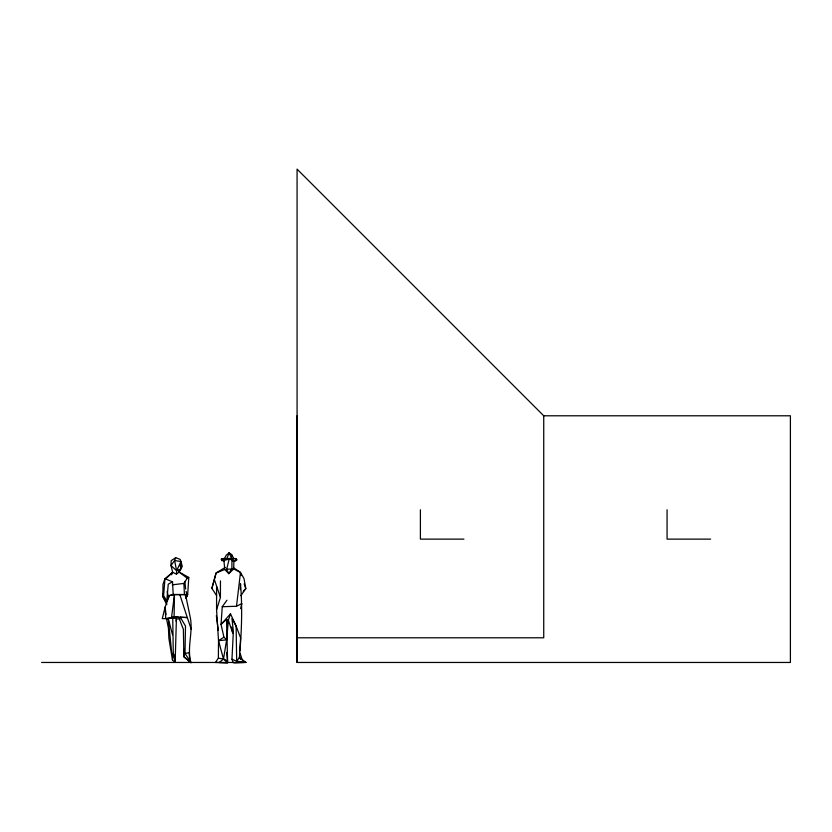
<?xml version="1.0" encoding="UTF-8"?>
<svg xmlns="http://www.w3.org/2000/svg" width="832" height="832" viewBox="0 0 832 832"><rect width="100%" height="100%" fill="white"/><g stroke="black" fill="none" stroke-linecap="round" stroke-linejoin="round"><path stroke-width="1.25" d="M231.535 627.078L232.804 633.246L228.374 620.246L226.533 619.341L227.614 662.75L215.457 662.47L218.369 658.122L218.525 640.671L216.57 609.794L216.59 586.56M297.076 662.459L297.076 169.125L543.733 415.792L790.4 415.792L790.4 662.459L297.076 662.459L297.076 415.792M216.57 609.794L220.428 597.386L220.449 580.902M231.93 559.468L231.91 568.558L228.8 573.674L224.786 569.483L223.912 560.414L229.174 559.187L233.938 560.227L233.667 568.953L228.8 573.674L226.647 569.244L229.174 559.187M173.649 617.562L176.405 618.665L175.157 662.241L172.463 660.098L173.285 653.39L172.723 617.188M186.992 594.589L173.181 594.443L169.343 595.566L165.142 607.038L165.724 618.53L174.096 616.959L174.45 594.672L186.992 594.589L186.077 591.396M184.267 649.189L183.924 656.812L190.996 662.678L185.006 653.411L185.494 626.07L180.294 617.25L179.338 619.008L183.362 629.294L183.924 656.812L190.996 662.678C186.566 647.556 193.513 632.029 190.122 616.72L185.484 594.464L185.609 597.033M240.292 589.555L240.49 583.742C242.393 606.018 241.738 628.566 239.949 650.759M166.868 604.573L162.854 596.586L162.978 584.355L164.975 578.698L172.682 572.322L176.467 574.132L179.057 572.042L180.7 569.046L180.991 561.538L180.118 559.374L175.698 557.7L171.205 560.622L170.976 565.51L172.682 572.322L171.61 574.766M176.467 574.132L176.623 570.742L174.606 560.518L175.698 557.7M231.962 659.214L233.366 631.415L231.972 618.571L236.122 626.142L240.594 637.77L239.439 657.54L236.683 661.211L231.962 659.214L233.303 662.761L245.96 662.407L239.439 657.54L240.094 653.266L242.32 660.109M186.046 598.094L187.668 594.641L188.781 577.418L179.057 572.042L179.421 569.899M226.949 600.215L222.258 606.726L221.042 624.426L223.933 637.198L226.626 639.86L223.496 659.048L219.211 662.511L227.614 662.75L223.496 659.048L218.369 658.122M172.546 581.849L164.975 578.698L163.582 595.556L166.785 601.11L168.251 584.168L172.546 581.849L173.181 594.443M234.572 662.605L245.96 662.407L236.683 661.211L236.122 626.142L230.516 613.839L228.374 620.246L226.626 639.86L218.525 640.671L223.496 659.048L227.698 660.754M222.258 606.726L236.496 606.247L240.479 572.458L233.667 568.953L226.647 569.244M233.938 560.227L232.918 561.392M171.475 617.874L174.45 594.672L169.343 595.566L166.785 601.11M163.457 592.8L162.854 596.586L166.629 603.356M175.999 621.119L176.405 618.665M188.781 577.418L187.252 578.209L179.057 572.042L179.483 569.702M180.128 566.207L180.991 561.538L174.606 560.518L170.976 565.51L176.623 570.742L180.7 569.046M216.59 595.587L211.89 588.359L216.091 572.998L225.233 567.414M227.583 623.75L228.374 620.246M240.594 608.629L241.873 603.522L236.496 606.247M211.89 588.359L216.091 572.998L224.786 569.483M176.623 570.742L180.991 561.538L182.291 566.436L179.057 572.042M184.423 594.308L183.893 583.419L187.252 578.209M185.931 598.073L187.668 594.641M224.401 558.553L226.273 555.142L229.112 552.864L231.546 554.497L233.802 558.574M240.854 595.681L245.804 588.567L243.984 578.542L240.479 572.458M230.516 613.839L221.042 624.426L226.533 619.341M243.266 591.334L245.804 588.567L244.15 583.846M165.662 578.885L172.682 572.322M218.525 640.671L223.933 637.198M223.746 560.778L221.801 560.581L221.302 559.187L222.539 558.584L235.518 558.563L236.673 559.551L236.579 560.29L233.792 561.361M166.026 614.744L165.142 607.038L162.292 618.613L168.251 618.634L170.487 617.906M185.006 653.411L189.166 652.714L189.623 658.788M165.724 618.53L166.473 618.592L168.449 628.306L168.886 638.362L172.463 660.098L168.251 618.634L178.194 617.136L187.283 617.562L191.266 629.377M172.255 584.844L183.893 583.419M176.842 619.008L180.648 618.592M221.801 560.581L221.655 559.437L222.539 558.584L232.274 558.667M173.815 617.178L178.194 617.136L174.096 616.959M463.934 539.126L420.399 539.126L420.399 509.787M710.601 539.126L667.066 539.126L667.066 509.787M297.076 637.79L543.733 637.79L543.733 415.792M41.6 662.459L244.213 662.459M180.294 617.25L187.283 617.562L179.785 594.454M227.271 558.917L221.302 559.187M233.875 567.944L240.022 572.052L241.259 575.598M235.518 558.563L236.673 559.551L234.177 561.007L236.579 560.29L236.506 559.374M223.912 560.414L224.401 561.018M239.439 657.54L240.885 659.485M168.532 597.334L167.118 591.521M214.552 580.07L220.428 597.386M168.251 618.634L172.536 634.774M231.546 554.497L232.055 556.816M173.285 653.39L175.157 662.241L175.074 654.285M216.351 615.628L218.317 630.469M184.85 581.433L185.64 589.066M226.741 652.392L227.292 658.871M185.484 594.464L185.64 596.929M229.112 552.864L226.855 558.511L231.577 558.48L229.112 552.864"/></g></svg>
